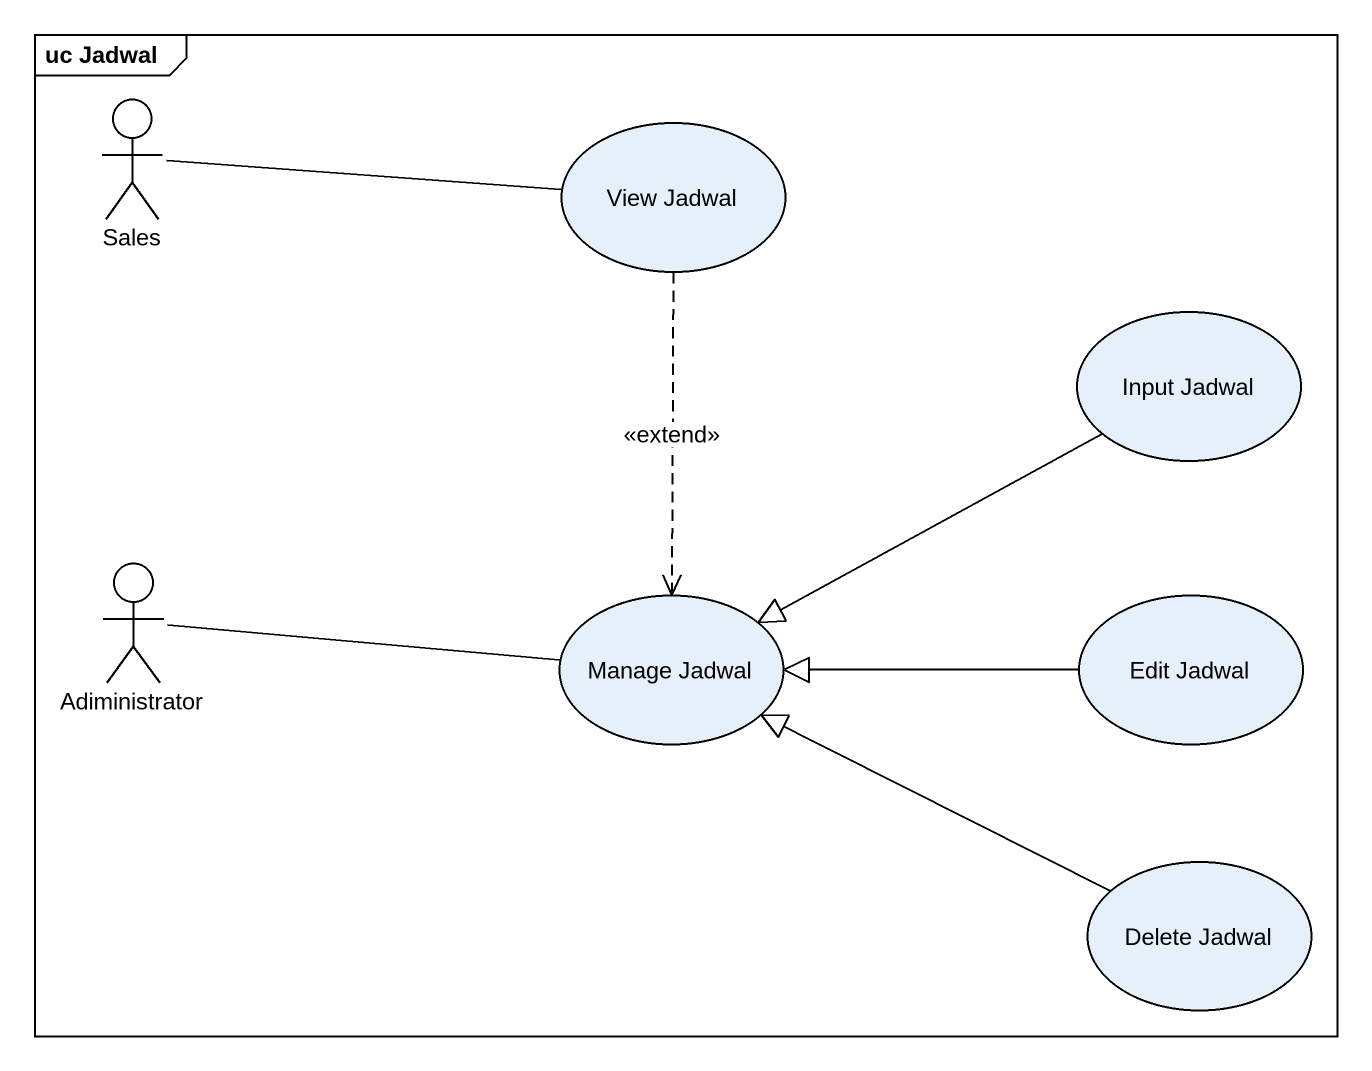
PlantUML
@startuml
mainframe uc Jadwal
actor Sales
usecase "View Jadwal" as View_Jadwal
usecase "Input Jadwal" as Input_Jadwal
actor Adiministrator
usecase "Manage Jadwal" as Manage_Jadwal
usecase "Edit Jadwal" as Edit_Jadwal
usecase "Delete Jadwal" as Delete_Jadwal
Sales -right- View_Jadwal
View_Jadwal ..> Manage_Jadwal : <<extend>>
Input_Jadwal -left-|> Manage_Jadwal
Adiministrator -right- Manage_Jadwal
Edit_Jadwal -left-|> Manage_Jadwal
Delete_Jadwal -left-|> Manage_Jadwal
@enduml
